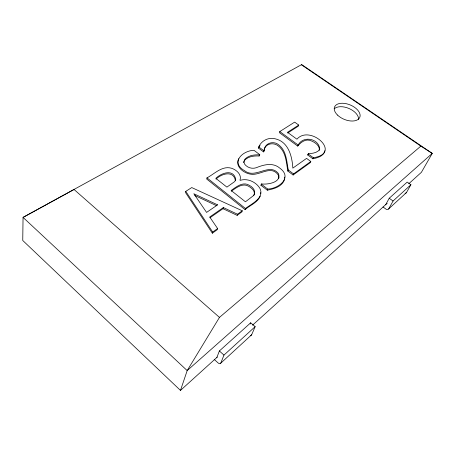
<?xml version="1.0" encoding="UTF-8"?>
<svg xmlns="http://www.w3.org/2000/svg" width="455" height="455" viewBox="0 0 455 455"><rect width="100%" height="100%" fill="white"/><g stroke="black" fill="none" stroke-linecap="round" stroke-linejoin="round"><path stroke-width="0.68" d="M284.597 178.172L284.625 177.08M278.722 178.502L278.898 177.262L278.153 174.851C271.004 164.812 260.072 175.698 250.927 174.214C243.943 173.383 234.535 166.462 238.75 158.698M264.605 148.41C266.96 142.95 274.302 142.489 278.488 146.106C286.041 151.919 286.235 162.458 287.85 171.052L293.117 175.01L310.367 162.577L310.816 161.497L306.573 158.38L292.838 168.117C292.155 156.475 288.55 141.977 275.508 138.877C268.49 136.767 260.493 140.982 258.389 148.034L263.53 151.896L264.002 150.195M263.752 151.754L264.378 149.086M324.898 150.742C323.909 156.116 317.482 157.817 312.915 158.806L307.728 155.001L308.416 153.744C312.431 153.386 317.334 152.988 319.751 149.303C319.228 138.189 302.006 135.033 297.712 146.083L279.393 132.667L279.779 131.58L294.641 122.128L298.736 125.062L298.326 126.143L287.685 133.019M319.302 150.372C320.058 145.225 314.03 141.704 309.736 140.288C304.918 139.065 300.562 142.557 297.712 146.083M185.782 191.356L185.498 192.511L212.349 233.205L217.262 229.667L217.609 228.535L209.721 217.018L223.337 207.56L237.504 214.225L242.282 210.79L191.743 187.568L185.782 191.356L212.695 232.073L212.349 233.205M245.086 209.618L245.467 208.498C251.393 203.851 264.969 197.965 259.788 188.103C255.716 181.829 247.537 178.059 240.206 180.334L240.001 180.174C241.98 174.549 236.441 169.886 231.629 168.265C222.194 165.387 214.561 173.867 206.991 177.871L206.678 179.008L245.086 209.618C250.017 205.199 257.496 202.668 260.214 196.19M284.568 179.27C282.572 186.55 273.813 188.939 267.29 190.184L260.925 185.259L261.608 183.939C267.682 184.747 281.577 182.483 278.562 173.747C269.462 162.014 255.454 179.401 244.676 170.756C230.207 162.793 242.208 150.628 253.992 150.309L259.777 154.677L259.105 155.985C253.947 155.718 248.089 156.412 244.437 160.461L243.567 162.708M253.839 195.491C256.455 191.356 253.003 187.187 249.351 185.344C242.976 181.226 236.23 186.92 231.146 190.474L245.444 201.798L253.185 195.843L254.226 194.376M209.954 217.763L222.984 208.691L223.337 207.56M222.984 208.691L237.129 215.351L237.504 214.225M259.105 155.985L259.777 154.677M219.464 317.397L74.051 189.485L23.051 217.393L187.187 370.592L432.25 153.415L301.722 64.587L23.051 217.393L22.75 240.479L180.476 390.413L187.187 370.592L219.464 317.397L420.858 146.123L432.25 153.415L421.404 172.303L408.778 183.735M242.282 210.79L241.901 211.911L237.129 215.351M264.201 149.598C265.231 142.733 273.995 140.504 278.881 145.014C286.445 150.821 286.65 161.36 288.277 169.96L287.85 171.052M263.53 151.896L264.127 150.645M261.608 183.939L260.925 185.259M267.29 190.184L267.694 189.075C278.779 188.677 292.918 177.513 279.745 168.088C272.898 162.236 263.684 164.636 256.228 167.741C251.956 169.197 246.997 167.599 244.426 163.88L243.925 161.593L244.796 159.341C248.453 155.292 254.317 154.609 259.475 154.876M216.859 357.476L219.378 350.959L250.694 322.805L255.158 326.667L251.626 334.806L220.743 363.175A3.122 1.558 50 0 1 217.86 362.72L214.214 359.404M293.117 175.01L293.549 173.918L310.816 161.497M220.743 363.175L223.962 355.093L255.158 326.667M308.416 153.744L307.728 155.001M312.915 158.806L313.358 157.726C342.7 153.255 309.991 124.118 296.933 139.19L287.492 132.314L298.736 125.062M250.187 323.994L250.694 322.805M385.749 204.579L389.23 198.238L407.191 182.091L410.922 184.73L406.48 192.533L388.667 208.902A2.36 1.752 45.4 0 1 385.914 209.078L383.059 206.991M388.667 208.902L393.057 201.008L410.922 184.73M258.389 148.034L260.032 145.299M180.476 390.413L217.297 357.078M252.542 325.171L387.211 203.26M212.695 232.073L217.609 228.535M301.722 64.587L301.409 64.798L420.858 146.123M231.35 191.225C236.247 187.699 242.851 182.478 248.97 186.459C251.547 188.12 254.76 190.417 254.328 193.898M216.028 179.122C221.443 173.725 233.415 170.028 235.406 180.521M194.814 195.496L216.614 205.7M389.23 198.238L393.057 201.008M279.779 131.58L298.133 145.003M308.16 153.921L313.358 157.726M258.758 146.925L263.906 150.787M288.277 169.96L293.549 173.918M261.318 184.15L267.694 189.075M206.991 177.871L245.467 208.498M219.378 350.959L223.962 355.093M260.476 192.613L260.607 193.728M334.237 108.819A13.57 7.826 22.4 0 1 349.104 108.54A13.57 7.826 22.4 0 1 358.568 119.42M406.48 192.533A2.281 1.752 44.4 0 1 405.064 193.244M251.626 334.806A2.986 1.627 49.4 0 1 250.489 335.375M235.758 179.401L234.757 181.522L226.908 187.119L215.818 178.337C221.329 172.957 233.603 168.515 235.758 179.401M217.598 204.864L206.576 212.411L193.836 193.745L217.598 204.864M337.53 115.087A13.633 7.803 22.4 0 0 359.49 117.936A13.633 7.803 22.4 0 0 344.532 103.404A13.633 7.803 22.4 0 0 337.53 115.087"/></g></svg>
